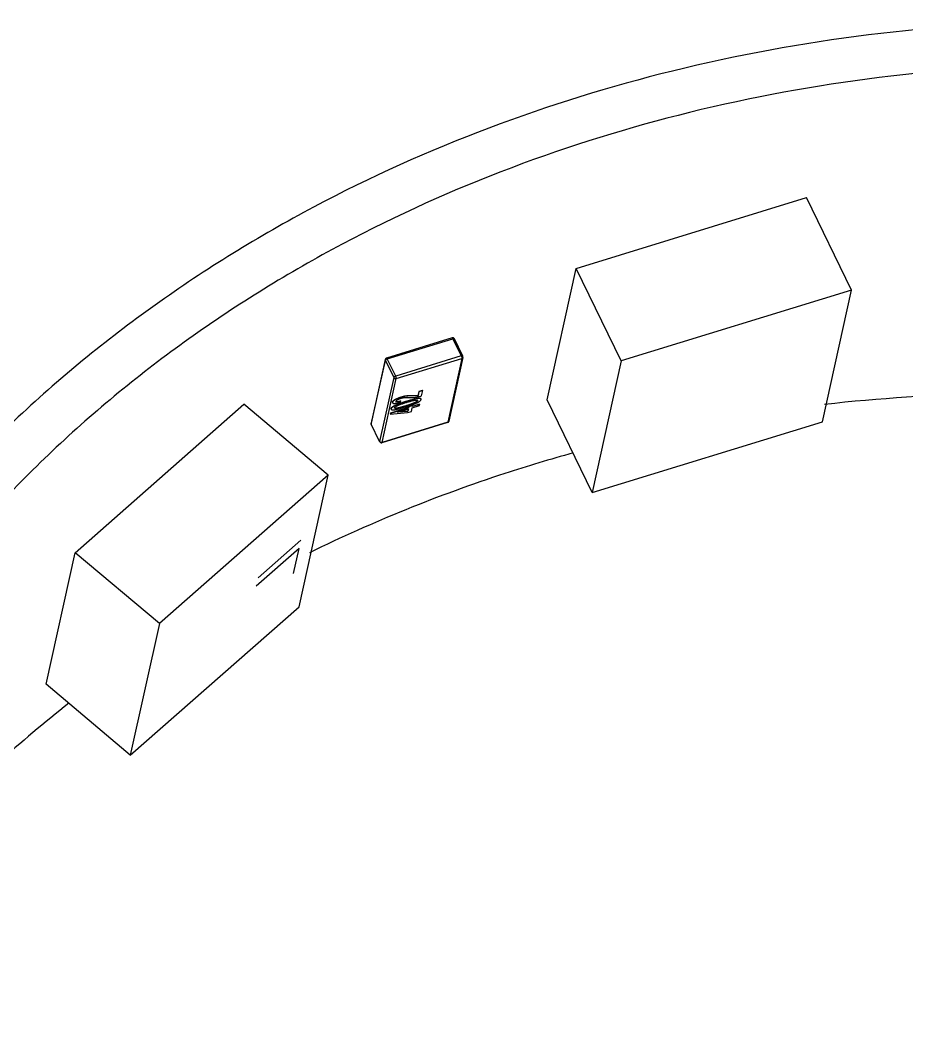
# Model space of a CAD drawing. Header units: millimetres. Extents: x 0 to 432, y 0 to 279.
# Drawn here: x 340.55 to 347.57, y 120.72 to 128.72 of the extents above; entities that cross this region are included whole.
import ezdxf

# ---------------------------------------------------------------- set-up
doc = ezdxf.new("R2010")
doc.units = ezdxf.units.MM
doc.header["$LTSCALE"] = 23.749
doc.layers.get('0').update_dxf_attribs({"linetype": 'CONTINUOUS'})

msp = doc.modelspace()

# ---------------------------------------------------------------- linework, layer by layer
at = {"color": 7, "linetype": 'CONTINUOUS'}
for p, q in [((344.9541, 126.7541), (346.7796, 127.3146)), ((347.1363, 126.5812), (346.7796, 127.3146)), ((344.7237, 125.7111), (344.9541, 126.7541)), ((345.3108, 126.0207), (344.9541, 126.7541)), ((347.1363, 126.5812), (345.3108, 126.0207)), ((346.9059, 125.5382), (347.1363, 126.5812)), ((343.9698, 126.2034), (343.4496, 126.0436)), ((343.4557, 126.0371), (343.976, 126.1968)), ((343.976, 126.1968), (344.0426, 126.0598)), ((344.0543, 126.0586), (343.9877, 126.1956)), ((343.4393, 126.0325), (343.3276, 125.5266)), ((343.5223, 125.9001), (343.4557, 126.0371)), ((344.0426, 126.0598), (343.5223, 125.9001)), ((343.5265, 125.8802), (344.0467, 126.0399)), ((344.0467, 126.0399), (343.935, 125.5341)), ((344.0555, 126.0488), (343.9438, 125.5429)), ((343.3285, 125.5192), (343.4403, 126.0251)), ((343.4403, 126.0251), (343.5069, 125.8881)), ((345.3108, 126.0207), (345.0804, 124.9777)), ((343.5069, 125.8881), (343.3951, 125.3822)), ((343.4147, 125.3743), (343.5265, 125.8802)), ((343.7356, 125.7871), (343.7056, 125.7779)), ((343.7356, 125.7871), (343.7364, 125.7855)), ((343.5659, 125.735), (343.5667, 125.7334)), ((343.6579, 125.7457), (343.6587, 125.7441)), ((343.6957, 125.708), (343.6957, 125.7087)), ((343.6957, 125.7076), (343.6957, 125.708)), ((343.6957, 125.7076), (343.6964, 125.706)), ((343.6963, 125.708), (343.6964, 125.706)), ((343.7056, 125.7779), (343.6988, 125.747)), ((343.6995, 125.7454), (343.6988, 125.747)), ((343.7064, 125.7763), (343.6995, 125.7454)), ((343.7056, 125.7779), (343.7064, 125.7763)), ((343.7364, 125.7855), (343.7064, 125.7763)), ((343.7269, 125.7426), (343.7364, 125.7855)), ((345.0804, 124.9777), (344.7237, 125.7111)), ((340.9805, 124.5005), (342.3188, 125.677)), ((342.9869, 125.1146), (342.3188, 125.677)), ((343.6242, 125.6505), (343.4799, 125.6062)), ((343.625, 125.6489), (343.4807, 125.6046)), ((343.4853, 125.643), (343.4861, 125.6414)), ((343.4856, 125.639), (343.4863, 125.6374)), ((343.4971, 125.6903), (343.4968, 125.695)), ((343.4968, 125.695), (343.4975, 125.6934)), ((343.513, 125.6492), (343.5131, 125.6496)), ((343.513, 125.6484), (343.5135, 125.6479)), ((343.5244, 125.7003), (343.5245, 125.7015)), ((343.5248, 125.6988), (343.5244, 125.7003)), ((343.5244, 125.6997), (343.5252, 125.6991)), ((343.5262, 125.6465), (343.527, 125.6449)), ((343.5369, 125.6138), (343.6231, 125.6403)), ((343.559, 125.6926), (343.5639, 125.7021)), ((343.5639, 125.7021), (343.5631, 125.7037)), ((343.601, 125.6657), (343.6017, 125.6641)), ((343.609, 125.7018), (343.6098, 125.7002)), ((343.6219, 125.6399), (343.6182, 125.6234)), ((343.6231, 125.6403), (343.619, 125.6218)), ((343.6261, 125.659), (343.6242, 125.6505)), ((343.6242, 125.6505), (343.625, 125.6489)), ((343.6269, 125.6574), (343.625, 125.6489)), ((343.6562, 125.6683), (343.6261, 125.659)), ((343.6261, 125.659), (343.6269, 125.6574)), ((343.6569, 125.6667), (343.6269, 125.6574)), ((343.6467, 125.6203), (343.6531, 125.6495)), ((343.6531, 125.6495), (343.7102, 125.667)), ((343.7121, 125.6756), (343.655, 125.6581)), ((343.655, 125.6581), (343.6569, 125.6667)), ((343.7114, 125.6772), (343.6555, 125.6601)), ((343.6562, 125.6683), (343.6569, 125.6667)), ((343.7102, 125.667), (343.7121, 125.6756)), ((343.7114, 125.6772), (343.7121, 125.6756)), ((343.4799, 125.6062), (343.4784, 125.5993)), ((343.4784, 125.5993), (343.4792, 125.5977)), ((343.4792, 125.5977), (343.6166, 125.6111)), ((343.4807, 125.6046), (343.4792, 125.5977)), ((343.4799, 125.6062), (343.4807, 125.6046)), ((343.619, 125.6218), (343.5369, 125.6138)), ((343.545, 125.6163), (343.6182, 125.6234)), ((343.6166, 125.6111), (343.6467, 125.6203)), ((343.6182, 125.6234), (343.619, 125.6218)), ((343.3287, 125.5169), (343.3285, 125.5192)), ((343.3951, 125.3822), (343.3285, 125.5192)), ((343.3953, 125.3798), (343.3287, 125.5169)), ((343.9335, 125.5318), (343.4132, 125.3721)), ((343.935, 125.5341), (343.4147, 125.3743)), ((345.0804, 124.9777), (346.9059, 125.5382)), ((343.3951, 125.3822), (343.3953, 125.3798)), ((342.9869, 125.1146), (341.6486, 123.9381)), ((342.7564, 124.0716), (342.9869, 125.1146)), ((342.4309, 124.3014), (342.7708, 124.6003)), ((342.7562, 124.5341), (342.4163, 124.2352)), ((342.7123, 124.3354), (342.7562, 124.5341)), ((340.7501, 123.4574), (340.9805, 124.5005)), ((341.6486, 123.9381), (340.9805, 124.5005)), ((341.4182, 122.895), (342.7564, 124.0716)), ((341.6486, 123.9381), (341.4182, 122.895)), ((341.4182, 122.895), (340.7501, 123.4574))]:
    msp.add_line(p, q, dxfattribs=at)
for centre, radius, start, end in [((343.9742, 126.189), 0.015, 25.93684, 107.06579), ((343.454, 126.0293), 0.015, 107.06874, 167.54172), ((344.0409, 126.052), 0.015, 347.54048, 25.93734), ((348.4578, 111.9668), 13.7943, 85.53161, 96.39427), ((343.3422, 125.5234), 0.015, 167.54048, 205.93734), ((343.9291, 125.5461), 0.015, 287.08254, 347.54365), ((343.9333, 125.5452), 0.0107, 342.18143, 347.53688), ((343.4088, 125.3864), 0.015, 205.93683, 287.0658), ((347.112, 115.4098), 10.0285, 128.05216, 136.43784)]:
    msp.add_arc(centre, radius, start, end, dxfattribs=at)
at = {"color": 3, "linetype": 'CONTINUOUS'}
msp.add_open_spline([(357.7884, 125.734), (356.9586, 126.3808), (355.1215, 127.4892), (352.0663, 128.5016), (348.8641, 128.8284), (345.725, 128.4462), (343.3024, 127.5413), (341.6045, 126.496), (340.4817, 125.5768), (339.5178, 124.5304), (338.7291, 123.3742), (338.1299, 122.1283), (337.8634, 121.2501), (337.7651, 120.8056)], degree=3, knots=[0, 0, 0, 0, 0.130161, 0.262705, 0.395177, 0.525124, 0.650652, 0.711571, 0.771177, 0.829582, 0.886986, 0.943682, 1, 1, 1, 1], dxfattribs=at)
at = {"color": 7, "linetype": 'CONTINUOUS'}
for points, knots in [([(357.5331, 125.4887), (356.73, 126.1147), (354.9522, 127.1873), (351.9955, 128.167), (348.8966, 128.4833), (345.8588, 128.1134), (343.5143, 127.2377), (341.8712, 126.2261), (340.7846, 125.3365), (339.8518, 124.3239), (339.0886, 123.205), (338.5087, 121.9992), (338.2507, 121.1494), (338.1557, 120.7192)], [0, 0, 0, 0, 0.130161, 0.262705, 0.395177, 0.525124, 0.650652, 0.711571, 0.771177, 0.829583, 0.886986, 0.943682, 1, 1, 1, 1]), ([(343.9698, 126.2034), (343.97, 126.2034), (343.9705, 126.2034), (343.9712, 126.2032), (343.9719, 126.2027), (343.9731, 126.2016), (343.9745, 126.1996), (343.9755, 126.1979), (343.976, 126.1968)], [0, 0, 0, 0, 0.065831, 0.142609, 0.236843, 0.351235, 0.640581, 1, 1, 1, 1]), ([(343.976, 126.1968), (343.9773, 126.1972), (343.9798, 126.1978), (343.9829, 126.198), (343.985, 126.1976), (343.9862, 126.1972), (343.9871, 126.1965), (343.9876, 126.1959), (343.9877, 126.1956)], [0, 0, 0, 0, 0.330379, 0.609675, 0.726558, 0.828461, 0.917857, 1, 1, 1, 1]), ([(343.4393, 126.0325), (343.439, 126.0313), (343.4389, 126.0287), (343.4397, 126.0262), (343.4403, 126.0251)], [0, 0, 0, 0, 0.492286, 1, 1, 1, 1]), ([(343.4403, 126.0251), (343.4404, 126.0256), (343.4409, 126.0268), (343.4425, 126.0292), (343.4456, 126.0321), (343.4503, 126.0351), (343.4538, 126.0365), (343.4557, 126.0371)], [0, 0, 0, 0, 0.084892, 0.185603, 0.429943, 0.712463, 1, 1, 1, 1]), ([(343.4557, 126.0371), (343.4552, 126.0381), (343.4542, 126.0399), (343.4528, 126.0419), (343.4517, 126.0429), (343.4509, 126.0434), (343.4502, 126.0437), (343.4498, 126.0437), (343.4496, 126.0436)], [0, 0, 0, 0, 0.359419, 0.648765, 0.763157, 0.857391, 0.934169, 1, 1, 1, 1]), ([(344.0543, 126.0586), (344.0542, 126.0589), (344.0538, 126.0595), (344.0528, 126.0601), (344.0516, 126.0606), (344.0495, 126.061), (344.0464, 126.0608), (344.0439, 126.0602), (344.0426, 126.0598)], [0, 0, 0, 0, 0.082143, 0.171539, 0.273442, 0.390325, 0.669621, 1, 1, 1, 1]), ([(344.0426, 126.0598), (344.0434, 126.0581), (344.0448, 126.0546), (344.0463, 126.0492), (344.047, 126.0449), (344.047, 126.0418), (344.0469, 126.0405), (344.0467, 126.0399)], [0, 0, 0, 0, 0.27366, 0.556375, 0.809234, 0.913972, 1, 1, 1, 1]), ([(344.0467, 126.0399), (344.0489, 126.0406), (344.0519, 126.0423), (344.0545, 126.0458), (344.0553, 126.0478), (344.0555, 126.0488)], [0, 0, 0, 0, 0.515288, 0.760304, 1, 1, 1, 1]), ([(343.5223, 125.9001), (343.5205, 125.8995), (343.5169, 125.8981), (343.5122, 125.8951), (343.5091, 125.8922), (343.5075, 125.8898), (343.507, 125.8886), (343.5069, 125.8881)], [0, 0, 0, 0, 0.287537, 0.570057, 0.814397, 0.915108, 1, 1, 1, 1]), ([(343.5069, 125.8881), (343.5077, 125.8864), (343.5094, 125.8842), (343.5124, 125.882), (343.5159, 125.8802), (343.5207, 125.8792), (343.5246, 125.8796), (343.5265, 125.8802)], [0, 0, 0, 0, 0.238255, 0.363328, 0.491007, 0.748203, 1, 1, 1, 1]), ([(343.5265, 125.8802), (343.5266, 125.8808), (343.5267, 125.8821), (343.5267, 125.8851), (343.526, 125.8895), (343.5246, 125.8948), (343.5231, 125.8984), (343.5223, 125.9001)], [0, 0, 0, 0, 0.086028, 0.190766, 0.443625, 0.72634, 1, 1, 1, 1]), ([(343.4968, 125.695), (343.4969, 125.6955), (343.4972, 125.6965), (343.4979, 125.6981), (343.4988, 125.6997), (343.5, 125.7013), (343.5014, 125.7029), (343.5036, 125.7052), (343.5068, 125.7078), (343.5111, 125.7109), (343.5156, 125.7137), (343.5204, 125.7165), (343.5269, 125.7199), (343.5353, 125.7238), (343.5438, 125.7273), (343.5506, 125.7299), (343.5557, 125.7317), (343.5608, 125.7334), (343.5642, 125.7345), (343.5659, 125.735)], [0, 0, 0, 0, 0.018963, 0.039383, 0.062081, 0.086626, 0.112954, 0.141056, 0.20158, 0.265633, 0.331816, 0.398999, 0.466621, 0.602106, 0.736617, 0.803244, 0.869428, 0.934999, 1, 1, 1, 1]), ([(343.5667, 125.7334), (343.565, 125.7329), (343.5616, 125.7318), (343.5565, 125.7301), (343.5514, 125.7283), (343.5446, 125.7257), (343.5361, 125.7222), (343.5277, 125.7183), (343.5212, 125.7148), (343.5164, 125.7121), (343.5118, 125.7093), (343.5076, 125.7062), (343.5044, 125.7036), (343.5022, 125.7013), (343.5008, 125.6997), (343.4996, 125.698), (343.4986, 125.6965), (343.498, 125.6949), (343.4977, 125.6939), (343.4975, 125.6934)], [0, 0, 0, 0, 0.065001, 0.130572, 0.196756, 0.263383, 0.397894, 0.533379, 0.601001, 0.668184, 0.734367, 0.79842, 0.858944, 0.887046, 0.913374, 0.937919, 0.960617, 0.981037, 1, 1, 1, 1]), ([(343.5245, 125.7015), (343.5246, 125.7018), (343.5248, 125.7024), (343.5252, 125.7033), (343.5258, 125.7043), (343.5268, 125.7056), (343.5284, 125.7072), (343.5307, 125.7091), (343.5332, 125.7108), (343.536, 125.7125), (343.5388, 125.7141), (343.5427, 125.7161), (343.5476, 125.7185), (343.5536, 125.721), (343.5596, 125.7231), (343.5637, 125.7244), (343.5657, 125.7251)], [0, 0, 0, 0, 0.019114, 0.039733, 0.062635, 0.08746, 0.142855, 0.203851, 0.267965, 0.334058, 0.401122, 0.468529, 0.603559, 0.737643, 0.86971, 1, 1, 1, 1]), ([(343.5657, 125.7251), (343.5675, 125.7256), (343.5712, 125.7267), (343.5768, 125.7281), (343.5822, 125.7292), (343.5875, 125.73), (343.5926, 125.7306), (343.5976, 125.7311), (343.6025, 125.7313), (343.6089, 125.7315), (343.6168, 125.7316), (343.6261, 125.7316), (343.6352, 125.7315), (343.6413, 125.7313), (343.6444, 125.7312)], [0, 0, 0, 0, 0.073709, 0.145759, 0.215482, 0.282953, 0.348329, 0.411659, 0.473115, 0.533707, 0.652535, 0.769498, 0.885281, 1, 1, 1, 1]), ([(343.5659, 125.735), (343.5681, 125.7357), (343.5723, 125.7369), (343.5787, 125.7386), (343.585, 125.7402), (343.5912, 125.7415), (343.5973, 125.7426), (343.6052, 125.7439), (343.6129, 125.7447), (343.6205, 125.7453), (343.6251, 125.7455), (343.6288, 125.7456), (343.6324, 125.7457), (343.6369, 125.7458), (343.6422, 125.7458), (343.6475, 125.7459), (343.6527, 125.7458), (343.6562, 125.7457), (343.6579, 125.7457)], [0, 0, 0, 0, 0.071785, 0.142608, 0.212133, 0.280448, 0.347192, 0.412238, 0.537869, 0.598443, 0.657791, 0.687015, 0.71616, 0.773854, 0.830926, 0.887728, 0.94385, 1, 1, 1, 1]), ([(343.6587, 125.7441), (343.657, 125.7441), (343.6535, 125.7442), (343.6482, 125.7442), (343.643, 125.7442), (343.6376, 125.7442), (343.6332, 125.7441), (343.6296, 125.744), (343.6259, 125.7439), (343.6213, 125.7437), (343.6137, 125.7431), (343.6059, 125.7422), (343.598, 125.741), (343.5919, 125.7399), (343.5857, 125.7385), (343.5794, 125.737), (343.5731, 125.7353), (343.5688, 125.734), (343.5667, 125.7334)], [0, 0, 0, 0, 0.05615, 0.112272, 0.169074, 0.226146, 0.28384, 0.312985, 0.342209, 0.401557, 0.462131, 0.587762, 0.652808, 0.719552, 0.787867, 0.857392, 0.928215, 1, 1, 1, 1]), ([(343.601, 125.6657), (343.6052, 125.667), (343.6136, 125.6696), (343.6262, 125.6737), (343.6368, 125.6772), (343.6452, 125.6801), (343.6515, 125.6824), (343.6579, 125.6847), (343.6642, 125.6872), (343.6695, 125.6894), (343.6737, 125.6913), (343.6768, 125.6928), (343.6798, 125.6944), (343.6828, 125.6961), (343.6857, 125.6979), (343.6885, 125.6997), (343.691, 125.7016), (343.6929, 125.7033), (343.6941, 125.7047), (343.6948, 125.7056), (343.6953, 125.7066), (343.6956, 125.7073), (343.6957, 125.7076)], [0, 0, 0, 0, 0.125619, 0.251853, 0.378886, 0.442717, 0.506787, 0.571214, 0.636112, 0.701408, 0.734223, 0.767049, 0.799809, 0.832454, 0.864716, 0.896451, 0.927092, 0.955457, 0.968376, 0.980146, 0.990508, 1, 1, 1, 1]), ([(343.6078, 125.6916), (343.6117, 125.6928), (343.6193, 125.6951), (343.6309, 125.6985), (343.6423, 125.7018), (343.6537, 125.7049), (343.6632, 125.7072), (343.6706, 125.7088), (343.6761, 125.7098), (343.6813, 125.7105), (343.6862, 125.7107), (343.6907, 125.7106), (343.6935, 125.7101), (343.6946, 125.7095)], [0, 0, 0, 0, 0.135052, 0.269472, 0.402935, 0.535257, 0.66545, 0.72932, 0.791503, 0.850768, 0.906346, 0.957331, 1, 1, 1, 1]), ([(343.609, 125.7018), (343.6195, 125.7051), (343.6352, 125.7097), (343.6537, 125.7147), (343.6641, 125.7173), (343.6705, 125.7188), (343.6757, 125.7199), (343.6807, 125.721), (343.687, 125.7222), (343.6943, 125.7234), (343.7004, 125.7241), (343.705, 125.7244), (343.7078, 125.7245), (343.71, 125.7245), (343.7116, 125.7244), (343.7131, 125.7243), (343.715, 125.7241), (343.7172, 125.7237), (343.7195, 125.7228), (343.7214, 125.7217), (343.7222, 125.7205), (343.7224, 125.7199)], [0, 0, 0, 0, 0.280172, 0.418187, 0.486379, 0.553793, 0.587187, 0.620384, 0.685611, 0.74938, 0.8107, 0.840162, 0.868735, 0.882447, 0.89571, 0.908638, 0.921185, 0.944379, 0.965125, 0.98342, 1, 1, 1, 1]), ([(343.7232, 125.7183), (343.7229, 125.7189), (343.7221, 125.72), (343.7203, 125.7212), (343.718, 125.7221), (343.7158, 125.7225), (343.7139, 125.7227), (343.7124, 125.7228), (343.7108, 125.7229), (343.7086, 125.7229), (343.7058, 125.7228), (343.7011, 125.7225), (343.6951, 125.7218), (343.6878, 125.7206), (343.6815, 125.7194), (343.6764, 125.7183), (343.6713, 125.7172), (343.6649, 125.7157), (343.6544, 125.7131), (343.636, 125.7081), (343.6203, 125.7034), (343.6098, 125.7002)], [0, 0, 0, 0, 0.01658, 0.034875, 0.055621, 0.078815, 0.091362, 0.10429, 0.117553, 0.131265, 0.159838, 0.1893, 0.25062, 0.314389, 0.379616, 0.412813, 0.446207, 0.513621, 0.581813, 0.719828, 1, 1, 1, 1]), ([(343.6444, 125.7312), (343.6491, 125.731), (343.6589, 125.7307), (343.6742, 125.7314), (343.6874, 125.7333), (343.6985, 125.7353), (343.7041, 125.7365), (343.7069, 125.7372)], [0, 0, 0, 0, 0.22567, 0.466733, 0.726549, 0.861666, 1, 1, 1, 1]), ([(343.6579, 125.7457), (343.6595, 125.7456), (343.6628, 125.7455), (343.6668, 125.7454), (343.67, 125.7453), (343.6725, 125.7453), (343.6749, 125.7453), (343.6774, 125.7452), (343.6799, 125.7453), (343.6825, 125.7453), (343.6851, 125.7455), (343.6887, 125.7457), (343.6932, 125.7462), (343.6969, 125.7468), (343.6988, 125.747)], [0, 0, 0, 0, 0.117642, 0.236371, 0.295821, 0.355635, 0.415729, 0.476248, 0.537787, 0.599861, 0.663719, 0.728937, 0.862851, 1, 1, 1, 1]), ([(343.6995, 125.7454), (343.6977, 125.7451), (343.694, 125.7446), (343.6895, 125.7441), (343.6859, 125.7439), (343.6833, 125.7437), (343.6807, 125.7437), (343.6782, 125.7436), (343.6757, 125.7436), (343.6733, 125.7437), (343.6708, 125.7437), (343.6676, 125.7438), (343.6635, 125.7439), (343.6603, 125.744), (343.6587, 125.7441)], [0, 0, 0, 0, 0.137149, 0.271063, 0.336281, 0.400139, 0.462213, 0.523752, 0.584271, 0.644365, 0.704179, 0.763629, 0.882358, 1, 1, 1, 1]), ([(343.6946, 125.7095), (343.6948, 125.7094), (343.6954, 125.709), (343.696, 125.7085), (343.6963, 125.708)], [0, 0, 0, 0, 0.272003, 1, 1, 1, 1]), ([(343.6975, 125.6918), (343.699, 125.6926), (343.702, 125.6942), (343.7063, 125.6968), (343.7105, 125.6995), (343.7143, 125.7024), (343.7177, 125.7053), (343.7201, 125.7079), (343.7216, 125.71), (343.7225, 125.7114), (343.7231, 125.7129), (343.7234, 125.7138), (343.7235, 125.7143)], [0, 0, 0, 0, 0.145607, 0.289808, 0.431556, 0.568413, 0.69723, 0.814134, 0.866709, 0.914795, 0.958549, 1, 1, 1, 1]), ([(343.7069, 125.7372), (343.7102, 125.7379), (343.717, 125.7395), (343.7236, 125.7416), (343.7269, 125.7426)], [0, 0, 0, 0, 0.492406, 1, 1, 1, 1]), ([(343.7235, 125.7143), (343.7236, 125.715), (343.7239, 125.7164), (343.7235, 125.7177), (343.7232, 125.7183)], [0, 0, 0, 0, 0.52693, 1, 1, 1, 1]), ([(343.4856, 125.639), (343.4853, 125.6396), (343.4849, 125.641), (343.4852, 125.6423), (343.4853, 125.643)], [0, 0, 0, 0, 0.473115, 1, 1, 1, 1]), ([(343.4853, 125.643), (343.4855, 125.6439), (343.4861, 125.6457), (343.4878, 125.6484), (343.4902, 125.6511), (343.493, 125.6538), (343.4962, 125.6564), (343.4998, 125.6589), (343.5035, 125.6614), (343.5075, 125.6637), (343.5116, 125.6658), (343.5171, 125.6685), (343.5241, 125.6716), (343.5326, 125.6752), (343.5411, 125.6786), (343.5482, 125.6813), (343.5539, 125.6835), (343.5596, 125.6856), (343.5667, 125.6881), (343.5751, 125.691), (343.5836, 125.6938), (343.5921, 125.6965), (343.6006, 125.6992), (343.6062, 125.701), (343.609, 125.7018)], [0, 0, 0, 0, 0.019222, 0.041534, 0.067348, 0.095545, 0.125467, 0.156816, 0.18904, 0.221835, 0.254938, 0.288085, 0.354233, 0.420109, 0.485748, 0.551104, 0.5837, 0.616242, 0.680881, 0.745278, 0.809319, 0.87304, 0.936624, 1, 1, 1, 1]), ([(343.4861, 125.6414), (343.4859, 125.6407), (343.4857, 125.6394), (343.4861, 125.638), (343.4863, 125.6374)], [0, 0, 0, 0, 0.526885, 1, 1, 1, 1]), ([(343.6098, 125.7002), (343.607, 125.6993), (343.6013, 125.6976), (343.5929, 125.6949), (343.5844, 125.6922), (343.5759, 125.6894), (343.5674, 125.6865), (343.5603, 125.684), (343.5547, 125.6819), (343.549, 125.6797), (343.5419, 125.677), (343.5334, 125.6735), (343.5249, 125.67), (343.5179, 125.6669), (343.5124, 125.6642), (343.5083, 125.662), (343.5043, 125.6598), (343.5006, 125.6573), (343.497, 125.6548), (343.4938, 125.6522), (343.491, 125.6495), (343.4886, 125.6468), (343.4869, 125.6441), (343.4863, 125.6423), (343.4861, 125.6414)], [0, 0, 0, 0, 0.063376, 0.12696, 0.190681, 0.254722, 0.319119, 0.383758, 0.4163, 0.448896, 0.514252, 0.579891, 0.645767, 0.711915, 0.745062, 0.778165, 0.81096, 0.843184, 0.874533, 0.904455, 0.932652, 0.958466, 0.980778, 1, 1, 1, 1]), ([(343.4863, 125.6374), (343.4866, 125.6368), (343.4875, 125.6357), (343.4889, 125.6347), (343.4904, 125.6341), (343.4916, 125.6338), (343.4929, 125.6334), (343.4948, 125.6331), (343.4973, 125.6329), (343.5005, 125.6328), (343.5038, 125.6329), (343.5073, 125.6332), (343.5108, 125.6335), (343.5144, 125.634), (343.5181, 125.6346), (343.5218, 125.6352), (343.5256, 125.6359), (343.5307, 125.6369), (343.5397, 125.6388), (343.5527, 125.642), (343.5737, 125.6477), (343.5894, 125.6523), (343.5999, 125.6556)], [0, 0, 0, 0, 0.016613, 0.03473, 0.044903, 0.055735, 0.067024, 0.078906, 0.104303, 0.131309, 0.159827, 0.189327, 0.219613, 0.250697, 0.282286, 0.31428, 0.346834, 0.379707, 0.446165, 0.581807, 0.719839, 1, 1, 1, 1]), ([(343.4975, 125.6934), (343.4974, 125.6925), (343.4972, 125.691), (343.4976, 125.6894), (343.4979, 125.6887)], [0, 0, 0, 0, 0.525369, 1, 1, 1, 1]), ([(343.4979, 125.6887), (343.4982, 125.688), (343.4993, 125.6867), (343.5015, 125.6854), (343.5043, 125.6845), (343.507, 125.6841), (343.5093, 125.6839), (343.5118, 125.6838), (343.515, 125.6839), (343.5191, 125.6841), (343.5247, 125.6848), (343.5305, 125.6857), (343.5363, 125.6869), (343.5423, 125.6882), (343.5499, 125.6901), (343.556, 125.6918), (343.559, 125.6926)], [0, 0, 0, 0, 0.035997, 0.076161, 0.122435, 0.174236, 0.202157, 0.231228, 0.291955, 0.355659, 0.421816, 0.559962, 0.631305, 0.703479, 0.850288, 1, 1, 1, 1]), ([(343.5132, 125.6475), (343.5131, 125.6478), (343.513, 125.6483), (343.513, 125.6489), (343.513, 125.6492)], [0, 0, 0, 0, 0.480249, 1, 1, 1, 1]), ([(343.5131, 125.6496), (343.5132, 125.65), (343.5134, 125.6506), (343.5139, 125.6516), (343.5146, 125.6526), (343.5157, 125.654), (343.5176, 125.6557), (343.5201, 125.6576), (343.5228, 125.6595), (343.5257, 125.6612), (343.5287, 125.6629), (343.5318, 125.6645), (343.5349, 125.666), (343.5391, 125.6679), (343.5444, 125.6701), (343.5507, 125.6726), (343.5592, 125.6757), (343.5698, 125.6794), (343.5825, 125.6836), (343.5951, 125.6877), (343.6036, 125.6903), (343.6078, 125.6916)], [0, 0, 0, 0, 0.009421, 0.019601, 0.031114, 0.043785, 0.071758, 0.10214, 0.133839, 0.16624, 0.198897, 0.231734, 0.264641, 0.297499, 0.362872, 0.427814, 0.492382, 0.620511, 0.747688, 0.87417, 1, 1, 1, 1]), ([(343.527, 125.6449), (343.5255, 125.6448), (343.5234, 125.6446), (343.5206, 125.6447), (343.5187, 125.6449), (343.5169, 125.6452), (343.5149, 125.6458), (343.5136, 125.6467), (343.5132, 125.6475)], [0, 0, 0, 0, 0.302148, 0.444129, 0.577545, 0.702935, 0.816052, 1, 1, 1, 1]), ([(343.5135, 125.6479), (343.5142, 125.6474), (343.5156, 125.6469), (343.5174, 125.6466), (343.5196, 125.6463), (343.5226, 125.6463), (343.525, 125.6464), (343.5262, 125.6465)], [0, 0, 0, 0, 0.201946, 0.319611, 0.443757, 0.71209, 1, 1, 1, 1]), ([(343.5639, 125.7021), (343.5601, 125.701), (343.5544, 125.6994), (343.5468, 125.6976), (343.5413, 125.6966), (343.5369, 125.6961), (343.5336, 125.696), (343.5312, 125.696), (343.5291, 125.6963), (343.5275, 125.6967), (343.5264, 125.6972), (343.5257, 125.6976), (343.5252, 125.6981), (343.5249, 125.6985), (343.5248, 125.6988)], [0, 0, 0, 0, 0.294934, 0.437584, 0.575139, 0.70481, 0.765716, 0.823135, 0.875648, 0.922677, 0.944126, 0.964059, 0.982478, 1, 1, 1, 1]), ([(343.5252, 125.6991), (343.5257, 125.6988), (343.5267, 125.6983), (343.5292, 125.6977), (343.5327, 125.6976), (343.5373, 125.6978), (343.5422, 125.6985), (343.5473, 125.6995), (343.5543, 125.7012), (343.5596, 125.7027), (343.5631, 125.7037)], [0, 0, 0, 0, 0.041011, 0.087046, 0.193204, 0.312778, 0.441144, 0.575698, 0.714411, 1, 1, 1, 1]), ([(343.5262, 125.6465), (343.5277, 125.6467), (343.5307, 125.6471), (343.5352, 125.6479), (343.5397, 125.6489), (343.5459, 125.6502), (343.5537, 125.6522), (343.5662, 125.6555), (343.582, 125.66), (343.5946, 125.6638), (343.601, 125.6657)], [0, 0, 0, 0, 0.057739, 0.116871, 0.177287, 0.238425, 0.362742, 0.488594, 0.742967, 1, 1, 1, 1]), ([(343.6017, 125.6641), (343.5954, 125.6622), (343.5828, 125.6584), (343.567, 125.6539), (343.5545, 125.6506), (343.5467, 125.6486), (343.5405, 125.6473), (343.536, 125.6463), (343.5315, 125.6455), (343.5285, 125.6451), (343.527, 125.6449)], [0, 0, 0, 0, 0.257033, 0.511406, 0.637258, 0.761575, 0.822713, 0.883129, 0.942261, 1, 1, 1, 1]), ([(343.5999, 125.6556), (343.604, 125.6568), (343.6121, 125.6593), (343.6284, 125.6646), (343.6427, 125.6694), (343.6549, 125.6739), (343.661, 125.6761), (343.6671, 125.6785), (343.6733, 125.6809), (343.6794, 125.6835), (343.6855, 125.6861), (343.6915, 125.6889), (343.6955, 125.6908), (343.6975, 125.6918)], [0, 0, 0, 0, 0.122382, 0.245366, 0.493453, 0.556026, 0.618794, 0.681776, 0.74503, 0.808537, 0.872228, 0.936062, 1, 1, 1, 1]), ([(343.6964, 125.706), (343.6963, 125.7057), (343.6961, 125.705), (343.6956, 125.704), (343.6949, 125.703), (343.6937, 125.7016), (343.6918, 125.6999), (343.6892, 125.6981), (343.6865, 125.6962), (343.6836, 125.6945), (343.6806, 125.6928), (343.6775, 125.6912), (343.6745, 125.6897), (343.6703, 125.6878), (343.665, 125.6856), (343.6587, 125.6831), (343.6523, 125.6807), (343.646, 125.6785), (343.6375, 125.6756), (343.627, 125.6721), (343.6144, 125.668), (343.6059, 125.6654), (343.6017, 125.6641)], [0, 0, 0, 0, 0.009492, 0.019854, 0.031624, 0.044543, 0.072908, 0.103549, 0.135284, 0.167546, 0.200191, 0.232951, 0.265777, 0.298592, 0.363888, 0.428786, 0.493213, 0.557283, 0.621114, 0.748147, 0.874381, 1, 1, 1, 1]), ([(343.3285, 125.5192), (343.328, 125.5204), (343.3272, 125.5228), (343.3273, 125.5254), (343.3276, 125.5266)], [0, 0, 0, 0, 0.507714, 1, 1, 1, 1]), ([(343.935, 125.5341), (343.9349, 125.5338), (343.9347, 125.5331), (343.9343, 125.5323), (343.9338, 125.5319), (343.9335, 125.5318)], [0, 0, 0, 0, 0.317791, 0.69944, 1, 1, 1, 1]), ([(343.9435, 125.5419), (343.9432, 125.541), (343.9424, 125.5393), (343.9397, 125.5362), (343.937, 125.5347), (343.935, 125.5341)], [0, 0, 0, 0, 0.239537, 0.484942, 1, 1, 1, 1]), ([(343.4147, 125.3743), (343.4129, 125.3738), (343.409, 125.3733), (343.4042, 125.3744), (343.4007, 125.3761), (343.3977, 125.3783), (343.3959, 125.3806), (343.3951, 125.3822)], [0, 0, 0, 0, 0.251797, 0.508993, 0.636672, 0.761745, 1, 1, 1, 1]), ([(343.4132, 125.3721), (343.4134, 125.3721), (343.4139, 125.3724), (343.4144, 125.3732), (343.4146, 125.3739), (343.4147, 125.3743)], [0, 0, 0, 0, 0.195841, 0.543986, 1, 1, 1, 1]), ([(344.9291, 125.2911), (344.7474, 125.2409), (344.0338, 125.0261), (343.3396, 124.7459), (342.8399, 124.5005)], [0, 0, 0, 0, 0.252956, 1, 1, 1, 1])]:
    msp.add_open_spline(points, degree=3, knots=knots, dxfattribs=at)

doc.saveas('drawing.dxf')
